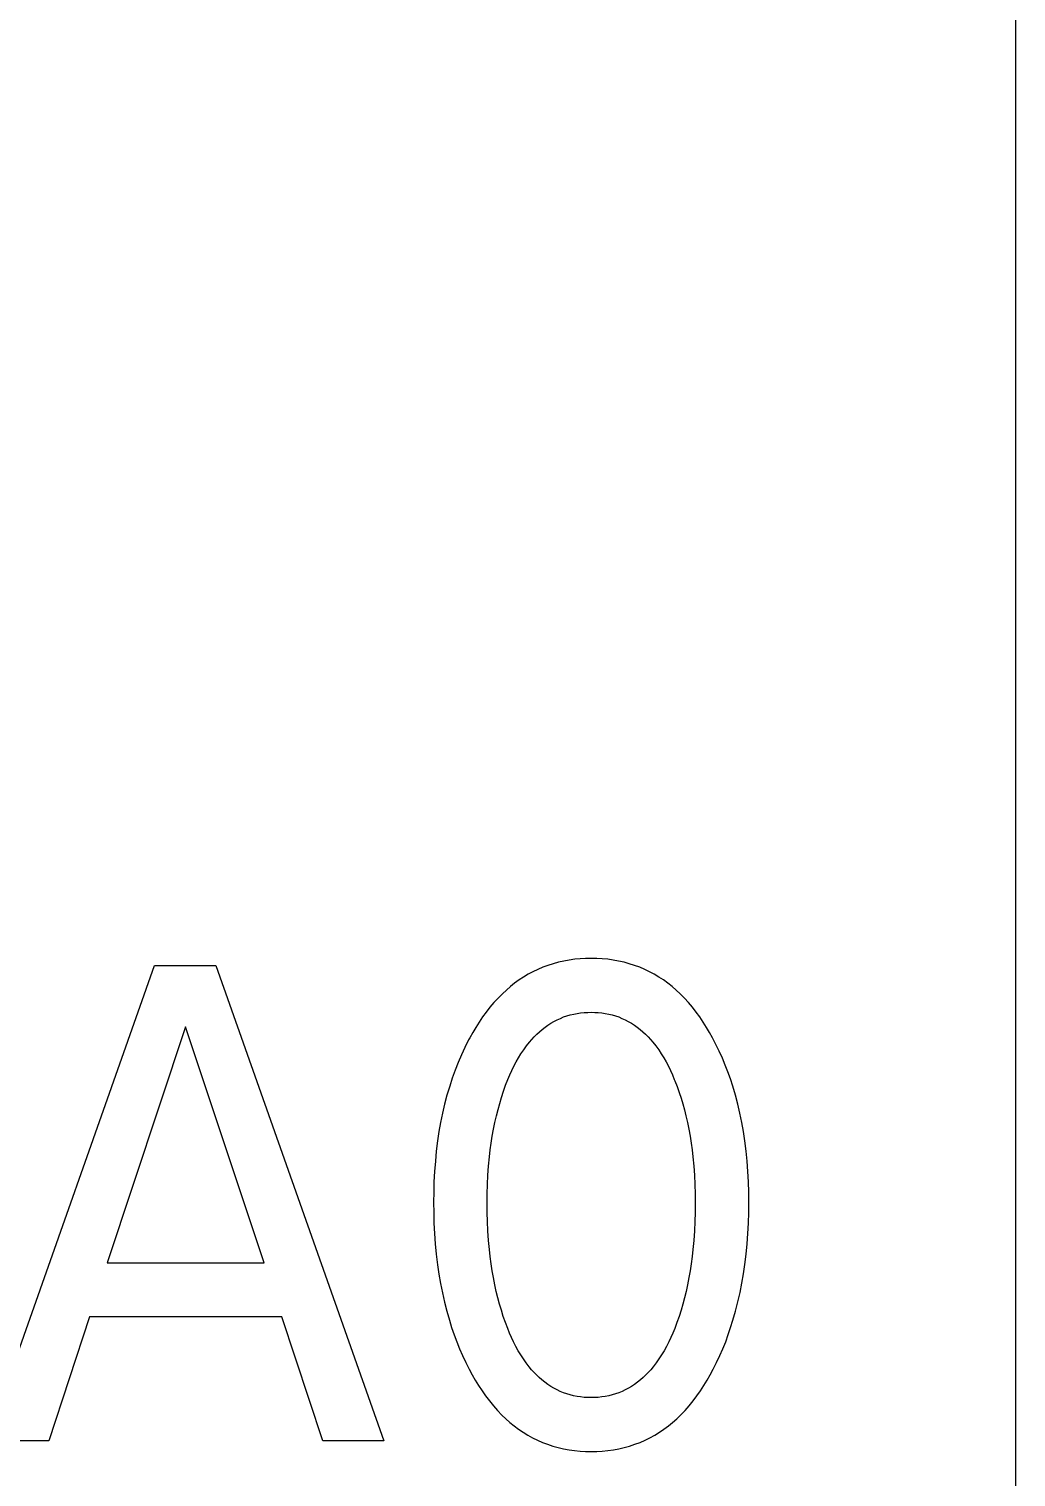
# Model space of a CAD drawing. Extents: x 10 to 622, y -523 to 292.
# Drawn here: x 284.639 to 285.354, y 101.945 to 102.994 of the extents above; entities that cross this region are included whole.
import ezdxf

# ---------------------------------------------------------------- set-up
doc = ezdxf.new("R2010")
doc.units = 0
doc.header["$LTSCALE"] = 5
doc.header["$MEASUREMENT"] = 0
doc.layers.get('0').update_dxf_attribs({"linetype": 'CONTINUOUS'})

msp = doc.modelspace()

# ---------------------------------------------------------------- linework, layer by layer
at = {"color": 7, "linetype": 'Continuous'}
for p, q in [((285.3541, 91.5843), (285.3541, 118.1094)), ((285.3541, 101.4856), (285.3541, 118.1094)), ((285.3541, 91.5843), (285.3541, 118.1094)), ((285.3541, 95.3587), (285.3541, 118.1094)), ((285.3541, 95.3587), (285.3541, 118.1094)), ((284.6089, 101.9716), (284.7304, 102.3158)), ((284.7304, 102.3158), (284.7748, 102.3158)), ((284.7748, 102.3158), (284.8963, 101.9716)), ((285.0115, 102.3145), (285.0079, 102.313)), ((285.0152, 102.3159), (285.0115, 102.3145)), ((285.019, 102.3171), (285.0152, 102.3159)), ((285.0228, 102.3182), (285.019, 102.3171)), ((285.0267, 102.319), (285.0228, 102.3182)), ((285.0306, 102.3197), (285.0267, 102.319)), ((285.0346, 102.3203), (285.0306, 102.3197)), ((285.0386, 102.3206), (285.0346, 102.3203)), ((285.0425, 102.3209), (285.0386, 102.3206)), ((285.0465, 102.3209), (285.0425, 102.3209)), ((285.0505, 102.3209), (285.0465, 102.3209)), ((285.0545, 102.3206), (285.0505, 102.3209)), ((285.0585, 102.3203), (285.0545, 102.3206)), ((285.0625, 102.3197), (285.0585, 102.3203)), ((285.0664, 102.319), (285.0625, 102.3197)), ((285.0703, 102.3182), (285.0664, 102.319)), ((285.0741, 102.3171), (285.0703, 102.3182)), ((285.0779, 102.3159), (285.0741, 102.3171)), ((285.0817, 102.3145), (285.0779, 102.3159)), ((285.0853, 102.313), (285.0817, 102.3145)), ((284.9911, 102.303), (284.9881, 102.3005)), ((284.9943, 102.3053), (284.9911, 102.303)), ((284.9976, 102.3074), (284.9943, 102.3053)), ((285.0009, 102.3094), (284.9976, 102.3074)), ((285.0044, 102.3113), (285.0009, 102.3094)), ((285.0079, 102.313), (285.0044, 102.3113)), ((285.0888, 102.3113), (285.0853, 102.313)), ((285.0922, 102.3094), (285.0888, 102.3113)), ((285.0956, 102.3074), (285.0922, 102.3094)), ((285.0989, 102.3053), (285.0956, 102.3074)), ((285.102, 102.303), (285.0989, 102.3053)), ((285.1051, 102.3005), (285.102, 102.303)), ((284.9822, 102.2953), (284.9791, 102.2922)), ((284.9851, 102.298), (284.9822, 102.2953)), ((284.9881, 102.3005), (284.9851, 102.298)), ((285.1081, 102.298), (285.1051, 102.3005)), ((285.111, 102.2953), (285.1081, 102.298)), ((285.1141, 102.2922), (285.111, 102.2953)), ((284.9705, 102.2821), (284.9679, 102.2785)), ((284.9732, 102.2855), (284.9705, 102.2821)), ((284.9761, 102.2889), (284.9732, 102.2855)), ((284.9791, 102.2922), (284.9761, 102.2889)), ((285.0414, 102.2817), (285.044, 102.2818)), ((285.044, 102.2818), (285.0465, 102.2819)), ((285.0465, 102.2819), (285.0491, 102.2818)), ((285.0491, 102.2818), (285.0516, 102.2817)), ((285.1171, 102.2889), (285.1141, 102.2922)), ((285.1199, 102.2855), (285.1171, 102.2889)), ((285.1226, 102.2821), (285.1199, 102.2855)), ((285.1252, 102.2785), (285.1226, 102.2821)), ((284.7528, 102.2714), (284.6962, 102.1004)), ((284.8097, 102.1004), (284.7528, 102.2714)), ((284.9654, 102.2748), (284.963, 102.271)), ((284.9679, 102.2785), (284.9654, 102.2748)), ((285.0131, 102.2711), (285.0152, 102.2726)), ((285.0152, 102.2726), (285.0174, 102.274)), ((285.0174, 102.274), (285.0196, 102.2753)), ((285.0196, 102.2753), (285.0219, 102.2765)), ((285.0219, 102.2765), (285.0242, 102.2775)), ((285.0242, 102.2775), (285.0266, 102.2785)), ((285.0266, 102.2785), (285.029, 102.2793)), ((285.029, 102.2793), (285.0314, 102.28)), ((285.0314, 102.28), (285.0339, 102.2806)), ((285.0339, 102.2806), (285.0364, 102.2811)), ((285.0364, 102.2811), (285.0389, 102.2814)), ((285.0389, 102.2814), (285.0414, 102.2817)), ((285.0516, 102.2817), (285.0542, 102.2814)), ((285.0542, 102.2814), (285.0567, 102.2811)), ((285.0567, 102.2811), (285.0592, 102.2806)), ((285.0592, 102.2806), (285.0617, 102.28)), ((285.0617, 102.28), (285.0641, 102.2793)), ((285.0641, 102.2793), (285.0665, 102.2785)), ((285.0665, 102.2785), (285.0688, 102.2775)), ((285.0688, 102.2775), (285.0711, 102.2765)), ((285.0711, 102.2765), (285.0734, 102.2753)), ((285.0734, 102.2753), (285.0757, 102.274)), ((285.0757, 102.274), (285.0778, 102.2726)), ((285.0778, 102.2726), (285.0799, 102.2711)), ((285.1277, 102.2748), (285.1252, 102.2785)), ((285.13, 102.271), (285.1277, 102.2748)), ((284.9578, 102.2619), (284.9551, 102.2565)), ((284.9586, 102.2634), (284.9578, 102.2619)), ((284.9608, 102.2672), (284.9586, 102.2634)), ((284.963, 102.271), (284.9608, 102.2672)), ((285.0019, 102.2603), (285.0036, 102.2623)), ((285.0036, 102.2623), (285.0053, 102.2642)), ((285.0053, 102.2642), (285.0072, 102.266)), ((285.0072, 102.266), (285.0091, 102.2678)), ((285.0091, 102.2678), (285.0111, 102.2695)), ((285.0111, 102.2695), (285.0131, 102.2711)), ((285.0799, 102.2711), (285.082, 102.2695)), ((285.082, 102.2695), (285.084, 102.2678)), ((285.084, 102.2678), (285.0859, 102.266)), ((285.0859, 102.266), (285.0877, 102.2642)), ((285.0877, 102.2642), (285.0895, 102.2623)), ((285.0895, 102.2623), (285.0912, 102.2603)), ((285.1323, 102.2672), (285.13, 102.271)), ((285.1344, 102.2634), (285.1323, 102.2672)), ((285.1369, 102.2585), (285.1344, 102.2634)), ((284.9526, 102.251), (284.9502, 102.2455)), ((284.9551, 102.2565), (284.9526, 102.251)), ((284.9939, 102.2489), (284.9957, 102.2519)), ((284.9957, 102.2519), (284.9977, 102.2548)), ((284.9977, 102.2548), (284.9997, 102.2576)), ((284.9997, 102.2576), (285.0019, 102.2603)), ((285.0912, 102.2603), (285.0934, 102.2576)), ((285.0934, 102.2576), (285.0954, 102.2548)), ((285.0954, 102.2548), (285.0973, 102.2519)), ((285.0973, 102.2519), (285.0991, 102.2489)), ((285.1393, 102.2537), (285.1369, 102.2585)), ((285.1415, 102.2487), (285.1393, 102.2537)), ((284.948, 102.2399), (284.9459, 102.2342)), ((284.9502, 102.2455), (284.948, 102.2399)), ((284.9891, 102.2397), (284.9906, 102.2428)), ((284.9906, 102.2428), (284.9922, 102.2459)), ((284.9922, 102.2459), (284.9939, 102.2489)), ((285.0991, 102.2489), (285.1008, 102.2459)), ((285.1008, 102.2459), (285.1024, 102.2428)), ((285.1024, 102.2428), (285.104, 102.2397)), ((285.1436, 102.2437), (285.1415, 102.2487)), ((285.1455, 102.2387), (285.1436, 102.2437)), ((284.9459, 102.2342), (284.9441, 102.2284)), ((284.9846, 102.2291), (284.9863, 102.2333)), ((284.9863, 102.2333), (284.9877, 102.2365)), ((284.9877, 102.2365), (284.9891, 102.2397)), ((285.104, 102.2397), (285.1054, 102.2365)), ((285.1054, 102.2365), (285.1067, 102.2333)), ((285.1067, 102.2333), (285.1072, 102.2322)), ((285.1072, 102.2322), (285.1088, 102.2281)), ((285.1473, 102.2336), (285.1455, 102.2387)), ((285.149, 102.2284), (285.1473, 102.2336)), ((284.9421, 102.2219), (284.9404, 102.2154)), ((284.9441, 102.2284), (284.9421, 102.2219)), ((284.9803, 102.2159), (284.9816, 102.2203)), ((284.9816, 102.2203), (284.9831, 102.2247)), ((284.9831, 102.2247), (284.9846, 102.2291)), ((285.1088, 102.2281), (285.1103, 102.2239)), ((285.1103, 102.2239), (285.1116, 102.2198)), ((285.1116, 102.2198), (285.1129, 102.2155)), ((285.1509, 102.2219), (285.149, 102.2284)), ((285.1527, 102.2154), (285.1509, 102.2219)), ((284.9389, 102.2088), (284.9375, 102.2021)), ((284.9404, 102.2154), (284.9389, 102.2088)), ((284.9779, 102.207), (284.9791, 102.2115)), ((284.9791, 102.2115), (284.9803, 102.2159)), ((285.1129, 102.2155), (285.1141, 102.2113)), ((285.1141, 102.2113), (285.1151, 102.207)), ((285.1542, 102.2088), (285.1527, 102.2154)), ((285.1556, 102.2021), (285.1542, 102.2088)), ((284.9375, 102.2021), (284.9363, 102.1955)), ((284.9758, 102.1972), (284.9768, 102.2021)), ((284.9768, 102.2021), (284.9779, 102.207)), ((285.1151, 102.207), (285.1163, 102.2021)), ((285.1163, 102.2021), (285.1173, 102.1972)), ((285.1567, 102.1955), (285.1556, 102.2021)), ((284.9353, 102.1888), (284.9344, 102.1814)), ((284.9363, 102.1955), (284.9353, 102.1888)), ((284.9742, 102.1872), (284.9749, 102.1922)), ((284.9749, 102.1922), (284.9758, 102.1972)), ((285.1173, 102.1972), (285.1181, 102.1922)), ((285.1181, 102.1922), (285.1189, 102.1872)), ((285.1578, 102.1888), (285.1567, 102.1955)), ((285.1587, 102.1814), (285.1578, 102.1888)), ((284.9344, 102.1814), (284.9337, 102.174)), ((284.9723, 102.1705), (284.9729, 102.1772)), ((284.9729, 102.1772), (284.9735, 102.1822)), ((284.9735, 102.1822), (284.9742, 102.1872)), ((285.1189, 102.1872), (285.1196, 102.1822)), ((285.1196, 102.1822), (285.1202, 102.1772)), ((285.1202, 102.1772), (285.1208, 102.1705)), ((285.1594, 102.174), (285.1587, 102.1814)), ((284.9331, 102.1666), (284.9327, 102.1592)), ((284.9337, 102.174), (284.9331, 102.1666)), ((284.9718, 102.1639), (284.9723, 102.1705)), ((285.1208, 102.1705), (285.1213, 102.1639)), ((285.16, 102.1666), (285.1594, 102.174)), ((285.1604, 102.1592), (285.16, 102.1666)), ((284.9327, 102.1592), (284.9325, 102.1517)), ((284.9713, 102.1505), (284.9715, 102.1572)), ((284.9715, 102.1572), (284.9718, 102.1639)), ((285.1213, 102.1639), (285.1216, 102.1572)), ((285.1216, 102.1572), (285.1218, 102.1505)), ((285.1606, 102.1517), (285.1604, 102.1592)), ((284.9325, 102.1517), (284.9324, 102.1443)), ((284.9712, 102.1438), (284.9713, 102.1505)), ((285.1218, 102.1505), (285.1219, 102.1438)), ((285.1607, 102.1443), (285.1606, 102.1517)), ((284.9324, 102.1443), (284.9325, 102.1367)), ((284.9325, 102.1367), (284.9327, 102.1292)), ((284.9713, 102.137), (284.9712, 102.1438)), ((284.9715, 102.1303), (284.9713, 102.137)), ((285.1218, 102.137), (285.1216, 102.1303)), ((285.1219, 102.1438), (285.1218, 102.137)), ((285.1604, 102.1292), (285.1606, 102.1368)), ((285.1606, 102.1368), (285.1607, 102.1443)), ((284.9327, 102.1292), (284.9331, 102.1217)), ((284.9718, 102.1235), (284.9715, 102.1303)), ((285.1216, 102.1303), (285.1213, 102.1235)), ((285.16, 102.1217), (285.1604, 102.1292)), ((284.9331, 102.1217), (284.9336, 102.1141)), ((284.9336, 102.1141), (284.9344, 102.1066)), ((284.9723, 102.1167), (284.9718, 102.1235)), ((284.9729, 102.11), (284.9723, 102.1167)), ((285.1208, 102.1167), (285.1202, 102.11)), ((285.1213, 102.1235), (285.1208, 102.1167)), ((285.1587, 102.1067), (285.1594, 102.1142)), ((285.1594, 102.1142), (285.16, 102.1217)), ((284.9344, 102.1066), (284.9353, 102.0991)), ((284.9734, 102.1049), (284.9729, 102.11)), ((284.9741, 102.0998), (284.9734, 102.1049)), ((285.1196, 102.1049), (285.119, 102.0998)), ((285.1202, 102.11), (285.1196, 102.1049)), ((285.1578, 102.0992), (285.1587, 102.1067)), ((284.6962, 102.1004), (284.8097, 102.1004)), ((284.9353, 102.0991), (284.9363, 102.0923)), ((284.9749, 102.0947), (284.9741, 102.0998)), ((284.9758, 102.0897), (284.9749, 102.0947)), ((285.1182, 102.0947), (285.1173, 102.0897)), ((285.119, 102.0998), (285.1182, 102.0947)), ((285.1568, 102.0924), (285.1578, 102.0992)), ((284.9363, 102.0923), (284.9374, 102.0855)), ((284.9374, 102.0855), (284.9388, 102.0788)), ((284.9767, 102.0846), (284.9758, 102.0897)), ((284.9778, 102.0796), (284.9767, 102.0846)), ((285.1163, 102.0846), (285.1152, 102.0796)), ((285.1173, 102.0897), (285.1163, 102.0846)), ((285.1543, 102.0789), (285.1556, 102.0856)), ((285.1556, 102.0856), (285.1568, 102.0924)), ((284.9388, 102.0788), (284.9403, 102.072)), ((284.9403, 102.072), (284.942, 102.0654)), ((284.9789, 102.0751), (284.9778, 102.0796)), ((284.9802, 102.0706), (284.9789, 102.0751)), ((285.1141, 102.0751), (285.1129, 102.0706)), ((285.1152, 102.0796), (285.1141, 102.0751)), ((285.1511, 102.0655), (285.1528, 102.0721)), ((285.1528, 102.0721), (285.1543, 102.0789)), ((284.942, 102.0654), (284.9439, 102.0588)), ((284.9815, 102.0661), (284.9802, 102.0706)), ((284.9829, 102.0616), (284.9815, 102.0661)), ((284.9844, 102.0572), (284.9829, 102.0616)), ((285.1102, 102.0616), (285.1086, 102.0572)), ((285.1116, 102.0661), (285.1102, 102.0616)), ((285.1129, 102.0706), (285.1116, 102.0661)), ((285.1492, 102.0589), (285.1511, 102.0655)), ((284.6832, 102.0614), (284.6538, 101.9716)), ((284.8225, 102.0614), (284.6832, 102.0614)), ((284.8523, 101.9716), (284.8225, 102.0614)), ((284.9439, 102.0588), (284.9455, 102.0535)), ((284.9455, 102.0535), (284.9473, 102.0484)), ((284.9861, 102.0528), (284.9844, 102.0572)), ((284.9875, 102.0495), (284.9861, 102.0528)), ((285.107, 102.0528), (285.1056, 102.0495)), ((285.1086, 102.0572), (285.107, 102.0528)), ((285.1458, 102.0485), (285.1475, 102.0536)), ((285.1475, 102.0536), (285.1492, 102.0589)), ((284.9473, 102.0484), (284.9492, 102.0433)), ((284.9492, 102.0433), (284.9512, 102.0382)), ((284.9889, 102.0463), (284.9875, 102.0495)), ((284.9904, 102.0431), (284.9889, 102.0463)), ((284.992, 102.0399), (284.9904, 102.0431)), ((285.1027, 102.0431), (285.1011, 102.0399)), ((285.1042, 102.0463), (285.1027, 102.0431)), ((285.1056, 102.0495), (285.1042, 102.0463)), ((285.1418, 102.0382), (285.1439, 102.0433)), ((285.1439, 102.0433), (285.1458, 102.0485)), ((284.9512, 102.0382), (284.9534, 102.0332)), ((284.9534, 102.0332), (284.9557, 102.0282)), ((284.9937, 102.0368), (284.992, 102.0399)), ((284.9955, 102.0337), (284.9937, 102.0368)), ((284.9975, 102.0308), (284.9955, 102.0337)), ((284.9995, 102.0279), (284.9975, 102.0308)), ((285.0956, 102.0308), (285.0936, 102.0279)), ((285.0975, 102.0337), (285.0956, 102.0308)), ((285.0994, 102.0368), (285.0975, 102.0337)), ((285.1011, 102.0399), (285.0994, 102.0368)), ((285.1373, 102.0282), (285.1396, 102.0332)), ((285.1396, 102.0332), (285.1418, 102.0382)), ((284.9557, 102.0282), (284.9582, 102.0233)), ((284.9582, 102.0233), (284.9604, 102.0193)), ((285.0017, 102.025), (284.9995, 102.0279)), ((285.0034, 102.023), (285.0017, 102.025)), ((285.0052, 102.0211), (285.0034, 102.023)), ((285.007, 102.0192), (285.0052, 102.0211)), ((285.0879, 102.0211), (285.0861, 102.0192)), ((285.0897, 102.023), (285.0879, 102.0211)), ((285.0914, 102.025), (285.0897, 102.023)), ((285.0936, 102.0279), (285.0914, 102.025)), ((285.1327, 102.0193), (285.1349, 102.0233)), ((285.1349, 102.0233), (285.1373, 102.0282)), ((284.9604, 102.0193), (284.9626, 102.0154)), ((284.9626, 102.0154), (284.965, 102.0115)), ((284.965, 102.0115), (284.9675, 102.0077)), ((285.0089, 102.0173), (285.007, 102.0192)), ((285.0109, 102.0156), (285.0089, 102.0173)), ((285.0129, 102.0139), (285.0109, 102.0156)), ((285.0151, 102.0124), (285.0129, 102.0139)), ((285.0173, 102.0109), (285.0151, 102.0124)), ((285.0195, 102.0096), (285.0173, 102.0109)), ((285.0218, 102.0084), (285.0195, 102.0096)), ((285.0736, 102.0096), (285.0712, 102.0084)), ((285.0758, 102.0109), (285.0736, 102.0096)), ((285.078, 102.0124), (285.0758, 102.0109)), ((285.0801, 102.0139), (285.078, 102.0124)), ((285.0822, 102.0156), (285.0801, 102.0139)), ((285.0842, 102.0173), (285.0822, 102.0156)), ((285.0861, 102.0192), (285.0842, 102.0173)), ((285.1257, 102.0077), (285.1281, 102.0115)), ((285.1281, 102.0115), (285.1305, 102.0154)), ((285.1305, 102.0154), (285.1327, 102.0193)), ((284.9675, 102.0077), (284.9701, 102.004)), ((284.9701, 102.004), (284.9728, 102.0004)), ((284.9728, 102.0004), (284.9757, 101.9969)), ((285.0241, 102.0073), (285.0218, 102.0084)), ((285.0265, 102.0063), (285.0241, 102.0073)), ((285.0289, 102.0055), (285.0265, 102.0063)), ((285.0313, 102.0048), (285.0289, 102.0055)), ((285.0338, 102.0042), (285.0313, 102.0048)), ((285.0363, 102.0037), (285.0338, 102.0042)), ((285.0389, 102.0033), (285.0363, 102.0037)), ((285.0414, 102.003), (285.0389, 102.0033)), ((285.044, 102.0029), (285.0414, 102.003)), ((285.0465, 102.0028), (285.044, 102.0029)), ((285.0491, 102.0029), (285.0465, 102.0028)), ((285.0517, 102.003), (285.0491, 102.0029)), ((285.0542, 102.0033), (285.0517, 102.003)), ((285.0567, 102.0037), (285.0542, 102.0033)), ((285.0593, 102.0042), (285.0567, 102.0037)), ((285.0617, 102.0048), (285.0593, 102.0042)), ((285.0642, 102.0055), (285.0617, 102.0048)), ((285.0666, 102.0063), (285.0642, 102.0055)), ((285.0689, 102.0073), (285.0666, 102.0063)), ((285.0712, 102.0084), (285.0689, 102.0073)), ((285.1175, 101.9969), (285.1203, 102.0004)), ((285.1203, 102.0004), (285.1231, 102.004)), ((285.1231, 102.004), (285.1257, 102.0077)), ((284.9757, 101.9969), (284.9787, 101.9935)), ((284.9787, 101.9935), (284.9818, 101.9902)), ((284.9818, 101.9902), (284.9847, 101.9875)), ((285.1085, 101.9875), (285.1113, 101.9902)), ((285.1113, 101.9902), (285.1145, 101.9935)), ((285.1145, 101.9935), (285.1175, 101.9969)), ((284.9847, 101.9875), (284.9877, 101.9849)), ((284.9877, 101.9849), (284.9908, 101.9824)), ((284.9908, 101.9824), (284.994, 101.98)), ((284.994, 101.98), (284.9973, 101.9778)), ((284.9973, 101.9778), (285.0006, 101.9757)), ((285.0925, 101.9757), (285.0959, 101.9778)), ((285.0959, 101.9778), (285.0992, 101.98)), ((285.0992, 101.98), (285.1024, 101.9824)), ((285.1024, 101.9824), (285.1055, 101.9849)), ((285.1055, 101.9849), (285.1085, 101.9875)), ((284.6538, 101.9716), (284.6089, 101.9716)), ((284.8963, 101.9716), (284.8523, 101.9716)), ((285.0006, 101.9757), (285.0041, 101.9738)), ((285.0041, 101.9738), (285.0076, 101.972)), ((285.0076, 101.972), (285.0113, 101.9704)), ((285.0113, 101.9704), (285.015, 101.969)), ((285.015, 101.969), (285.0188, 101.9677)), ((285.0188, 101.9677), (285.0227, 101.9667)), ((285.0705, 101.9666), (285.0743, 101.9677)), ((285.0743, 101.9677), (285.0782, 101.969)), ((285.0782, 101.969), (285.0819, 101.9704)), ((285.0819, 101.9704), (285.0855, 101.972)), ((285.0855, 101.972), (285.0891, 101.9738)), ((285.0891, 101.9738), (285.0925, 101.9757)), ((285.0227, 101.9667), (285.0266, 101.9658)), ((285.0266, 101.9658), (285.0305, 101.965)), ((285.0305, 101.965), (285.0345, 101.9645)), ((285.0345, 101.9645), (285.0385, 101.9641)), ((285.0385, 101.9641), (285.0425, 101.9639)), ((285.0425, 101.9639), (285.0465, 101.9638)), ((285.0465, 101.9638), (285.0506, 101.9639)), ((285.0506, 101.9639), (285.0546, 101.9641)), ((285.0546, 101.9641), (285.0586, 101.9645)), ((285.0586, 101.9645), (285.0626, 101.965)), ((285.0626, 101.965), (285.0666, 101.9658)), ((285.0666, 101.9658), (285.0705, 101.9666))]:
    msp.add_line(p, q, dxfattribs=at)

doc.saveas('drawing.dxf')
